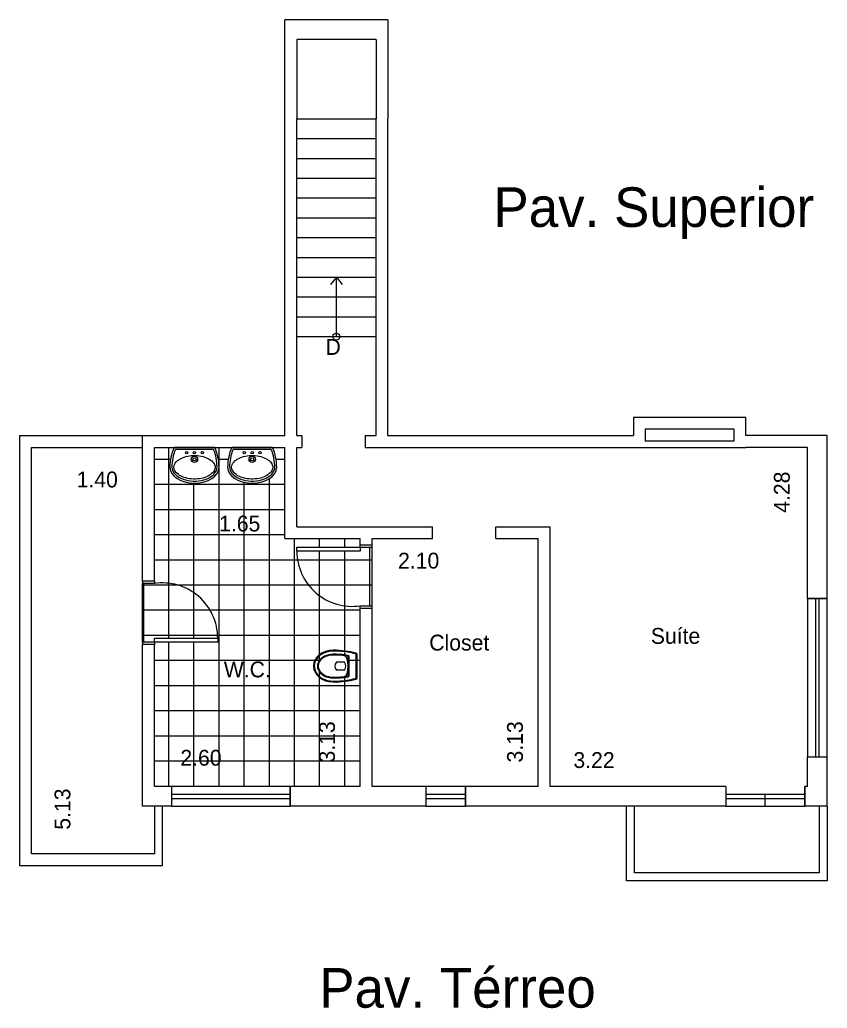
# Model space of a CAD drawing. Extents: x 3.5 to 37.8, y 0.9 to 50.5.
# Drawn here: x 13.23 to 23.43, y 38.03 to 50.51 of the extents above; entities that cross this region are included whole.
import ezdxf

# ---------------------------------------------------------------- set-up
doc = ezdxf.new("R2010")
doc.units = 0
doc.layers.get('0').update_dxf_attribs({"linetype": 'CONTINUOUS'})
doc.layers.get('DEFPOINTS').update_dxf_attribs({"linetype": 'CONTINUOUS'})
for name, color, linetype in [('BLOCO', 5, 'CONTINUOUS'), ('BLOCOS', 5, 'CONTINUOUS'), ('CINZA', 8, 'CONTINUOUS'), ('HACHURA', 1, 'CONTINUOUS'), ('PAREDE', 7, 'CONTINUOUS')]:
    doc.layers.add(name, color=color, linetype=linetype)
doc.styles.add('PADRÃO', font='', dxfattribs={"height": 0.2})
doc.styles.get('PADRÃO').set_extended_font_data('AvantGarde Bk BT')
doc.dimstyles.new('PADRÃOS', dxfattribs={"dimtxt": 0.15, "dimasz": 0.1, "dimexe": 1.25, "dimexo": 0.625, "dimgap": 0.1, "dimtad": 0, "dimjust": 1, "dimzin": 1, "dimdsep": 46, "dimtxsty": 'PADRÃO', "dimcen": 2.5, "dimse1": 1, "dimse2": 1, "dimsd1": 1, "dimsd2": 1, "dimclrt": 1, "dimadec": 0, "dimazin": 0, "dimtfac": 1, "dimtdec": 4, "dimtmove": 0, "dimatfit": 3, "dimfxl": 1, "dimtolj": 1, "dimtzin": 0, "dimarcsym": 0})

# ---------------------------------------------------------------- blocks, each defined once
blk = doc.blocks.new('BOLA')
at = {"layer": 'PAREDE', "ltscale": 0.015}
blk.add_circle((0, 0), 0.04372254359887506, dxfattribs=at)
blk = doc.blocks.new('SETA')
at = {"layer": 'PAREDE', "ltscale": 0.015}
for q in [(-0.07329951123824685, -0.09103539160554419), (0.07329951123824685, -0.09103539160554419)]:
    blk.add_line((0, 0), q, dxfattribs=at)
blk = doc.blocks.new('J15')
at = {"layer": 'BLOCO'}
for p, q in [((1.5, 0.25), (0, 0.25)), ((0, 0.25), (0, 0)), ((1.5, 0), (1.5, 0.25)), ((1.5, 0.1500000000000057), (0, 0.1500000000000057)), ((0, 0.09999999999999432), (1.5, 0.09999999999999432)), ((0, 0), (1.5, 0))]:
    blk.add_line(p, q, dxfattribs=at)
blk = doc.blocks.new('J50')
at = {"layer": 'BLOCO'}
for p, q in [((0, 0.25), (0, 0)), ((0.5, 0.25), (0, 0.25)), ((0.5, 0), (0.5, 0.25)), ((0.5, 0.1500000000000057), (0, 0.1500000000000057)), ((0, 0.09999999999999432), (0.5, 0.09999999999999432)), ((0, 0), (0.5, 0))]:
    blk.add_line(p, q, dxfattribs=at)
blk = doc.blocks.new('J2')
at = {"layer": 'BLOCO'}
for p, q in [((0, 0.25), (0, 0)), ((2, 0.25), (0, 0.25)), ((2, 0), (2, 0.25)), ((2, 0.1500000000000057), (0, 0.1500000000000057)), ((0, 0.09999999999999432), (2, 0.09999999999999432)), ((0, 0), (2, 0))]:
    blk.add_line(p, q, dxfattribs=at)
blk = doc.blocks.new('P80D15')
at = {"layer": 'BLOCO', "ltscale": 0.015}
for p, q in [((0, 0.1500000000000057), (0, 0)), ((0, 0.1500000000000341), (0.03000000000000114, 0.1500000000000341)), ((0.03000000000000114, 0.1500000000000057), (0.03000000000000114, 0)), ((0.7700000000000102, 0.1500000000000057), (0.7700000000000102, 0)), ((0.7700000000000102, 0.1500000000000057), (0.8000000000000114, 0.1500000000000057)), ((0.8000000000000114, 0.1500000000000057), (0.8000000000000114, 0)), ((0, 2.842170943040401e-14), (0.03000000000000114, 0)), ((0.7699999999999818, 0), (0.8000000000000114, 0))]:
    blk.add_line(p, q, dxfattribs=at)
at = {"layer": 'BLOCO'}
blk.add_lwpolyline([(0.7700000000000102, 0.1500000000000057), (0.7199999999999989, 0.1500000000000057), (0.7199999999999989, 0.950000000000017), (0.7700000000000102, 0.950000000000017)], close=True, dxfattribs=at)
at = {"layer": 'BLOCO', "ltscale": 0.015}
blk.add_arc((0.7199999999999989, 0.2524375000000134), 0.6975625000000036, 89.99999999999959, 188.444460412286, dxfattribs=at)
blk = doc.blocks.new('VASOSAN')
at = {"layer": 'BLOCOS'}
for p, q in [((-0.04999870165021036, 0.1999637913173729), (-0.04999870165021036, 0.300036208682684)), ((0.05000129834978395, 0.2000000000000171), (0.05000129834978395, 0.3000000000000398)), ((-0.1156907586723577, 0.1400000000000148), (0.1156608751354042, 0.1400000000000148)), ((-0.1156899891503542, 0.1500000000000057), (0.1156563640565906, 0.1500000000000057)), ((-0.1449592708755176, 0.04000000000002046), (0.1449618675667352, 0.04000000000002046)), ((-0.144958964094414, 0.05000000000001137), (0.144958964094414, 0.05000000000001137))]:
    blk.add_line(p, q, dxfattribs=at)
for centre, radius, start, end in [((-1.681254687468936e-05, 0.2500000000000284), 0.07072348561596478, 44.98962509969003, 134.9688828081831), ((-0.1156907586724003, 0.1599999999999966), 0.02, 189.3867869031125, 270.0000000001221), ((-0.1156899891503826, 0.1599999999999113), 0.01, 189.3843767903272, 270.0000000002443), ((-1.681254687468936e-05, 0.2500000000000284), 0.07072348561596478, 225.0311171918169, 315.01037490031), ((0.1156563640566048, 0.1599999999999397), 0.01, 269.9999999999185, 350.5758748885445), ((0.1156608751354185, 0.1600000000000534), 0.02, 269.9999999999593, 350.5771305827586), ((-0.1449592708755176, 0.06000000000784667), 0.02, 195.5363314444965, 269.9999999879495), ((-0.1449589640944282, 0.0600000000000307), 0.01, 195.5346797106506, 270), ((0.1449589640941156, 0.06000000000059913), 0.01, 270.0000000017912, 344.483103753554), ((0.1449618675666784, 0.06000000000008754), 0.02, 270.0000000001221, 344.463668535786)]:
    blk.add_arc(centre, radius, start, end, dxfattribs=at)
for centre, major_axis, ratio, start_param, end_param in [((1.298349786793551e-06, 0.3400000000000034), (0, 0.25), 0.8000000000000114, 4.71238898038469, 7.853981633974483), ((1.298349786793551e-06, 0.3400000000000034), (0, 0.5), 0.4000000000000057, 1.570796326794897, 2.178171401941273), ((1.298349786793551e-06, 0.3400000000000034), (0, 0.5), 0.4000000000000057, 4.10501390519934, 4.71238898038469), ((3.162615456631102e-06, 0.2000000000000171), (-0.1315416254084454, 0), 0.380107846735427, 0, 3.141592653589793)]:
    blk.add_ellipse(centre, major_axis=major_axis, ratio=ratio, start_param=start_param, end_param=end_param, dxfattribs=at)
for points, knots in [([(0.1900012983497845, 0.3400000000000034), (0.1900012983497845, 0.3848761319792686), (0.1797393390216371, 0.4296688513161939), (0.1275724019719462, 0.5345347987748141), (0.06728061332151469, 0.5774883381547511), (-0.05557463358574921, 0.5822833263597715), (-0.1176873313140447, 0.5442092108278018), (-0.1772271428546759, 0.4396819034496957), (-0.1899987016502109, 0.3899119131999385), (-0.1899987016502109, 0.3400000000000034)], [4.71238898038469, 4.71238898038469, 4.71238898038469, 4.71238898038469, 5.268704666077937, 5.268704666077937, 6.251971787216637, 6.251971787216637, 7.235238908355337, 7.235238908355337, 7.853981633974483, 7.853981633974483, 7.853981633974483, 7.853981633974483]), ([(0.1500012983497925, 0.3400000000000034), (0.1500012983497925, 0.3788440209133057), (0.1410350669412708, 0.4175642631073231), (0.09785548235792874, 0.5046356523495774), (0.05186252916044509, 0.5365242863162791), (-0.035906470330346, 0.5428969122828846), (-0.08268716521656927, 0.5186239494114204), (-0.136675398657502, 0.4336095243094746), (-0.1499987016502189, 0.3869668551708401), (-0.1499987016502189, 0.3400000000000034)], [4.71238898038469, 4.71238898038469, 4.71238898038469, 4.71238898038469, 5.267303564860582, 5.267303564860582, 6.225165062483076, 6.225165062483076, 7.18302656010557, 7.18302656010557, 7.853981633974483, 7.853981633974483, 7.853981633974483, 7.853981633974483]), ([(0.1400012983497874, 0.3400000000000034), (0.1400012983497874, 0.3772837390730786), (0.1313244408788421, 0.4146147677288923), (0.08614040026922964, 0.5057958350239744), (0.03502463044166859, 0.5349710805647021), (-0.04931088296146413, 0.5246485128546965), (-0.08846614740087944, 0.4978919085569657), (-0.1301770436703151, 0.4186244413023701), (-0.139998701650228, 0.3793231752999873), (-0.139998701650228, 0.3400000000000034)], [4.71238898038469, 4.71238898038469, 4.71238898038469, 4.71238898038469, 5.266984672173268, 5.266984672173268, 6.376176055750425, 6.376176055750425, 7.268653195712185, 7.268653195712185, 7.853981633974483, 7.853981633974483, 7.853981633974483, 7.853981633974483]), ([(-0.1899987016502109, 0.3400000000000034), (-0.1899987016502109, 0.2628456380244302), (-0.1826597402104682, 0.1857481592563204), (-0.1646350625580055, 0.0962993025843275), (-0.1598779088782436, 0.07633152029333701), (-0.1545936493339752, 0.05732178411361133)], [1.570796326794897, 1.570796326794897, 1.570796326794897, 1.570796326794897, 2.037455774227855, 2.037455774227855, 2.178171373096618, 2.178171373096618, 2.178171373096618, 2.178171373096618]), ([(0.1255213970934932, 0.158362586435743), (0.1304959230626253, 0.1883329397418549), (0.1342856674288981, 0.2197754344096836), (0.1388984311594896, 0.280892952358073), (0.1400012983497874, 0.3104504303007616), (0.1400012983497874, 0.3400000000000034)], [4.319424209334854, 4.319424209334854, 4.319424209334854, 4.319424209334854, 4.526146784234752, 4.526146784234752, 4.71238898038469, 4.71238898038469, 4.71238898038469, 4.71238898038469]), ([(0.1353910129756457, 0.1567256052765629), (0.1406375926198677, 0.1883393074453181), (0.1445703338030171, 0.2215366219332111), (0.1489940345178695, 0.2833246268364178), (0.1500012983497925, 0.3116621455754114), (0.1500012983497925, 0.3400000000000034)], [4.319414935773391, 4.319414935773391, 4.319414935773391, 4.319414935773391, 4.53527739023095, 4.53527739023095, 4.71238898038469, 4.71238898038469, 4.71238898038469, 4.71238898038469]), ([(0.1545944801337669, 0.0573247746568768), (0.1714080019636555, 0.1178830224408784), (0.1827947395838834, 0.188231392050767), (0.1891612343353728, 0.2873542333339003), (0.1900012983497845, 0.3136769834079587), (0.1900012983497845, 0.3400000000000034)], [4.105016649121983, 4.105016649121983, 4.105016649121983, 4.105016649121983, 4.553177186481221, 4.553177186481221, 4.71238898038469, 4.71238898038469, 4.71238898038469, 4.71238898038469])]:
    blk.add_open_spline(points, degree=3, knots=knots, dxfattribs=at)
for points in [[(-0.1499987016502189, 0.3400000000000034), (-0.1499987016502189, 0.2771333061211863), (-0.1449377691834997, 0.2142947379843179), (-0.1354229546785177, 0.1567380311504962)], [(-0.1399987016502138, 0.3400000000000034), (-0.1399987016502138, 0.2776703725988909), (-0.1349701841103865, 0.2153313553609451), (-0.1255561557510418, 0.1583694305881238)]]:
    blk.add_open_spline(points, degree=3, dxfattribs=at)
blk = doc.blocks.new('LAVAT')
at = {"layer": 'BLOCOS'}
for p, q in [((-0.2573623180961135, 0), (0.2573623180960993, 0)), ((-0.2410322495695425, 0.02500000000000568), (0.2410322495695283, 0.02500000000000568))]:
    blk.add_line(p, q, dxfattribs=at)
for centre, radius in [((-2.842170943040401e-14, 0.1500000000000057), 0.04), ((-2.842170943040401e-14, 0.1500000000000057), 0.02), ((-0.09999999999999432, 0.06499999999999773), 0.015), ((0, 0.06499999999999773), 0.015), ((0.09999999999999432, 0.06499999999999773), 0.015)]:
    blk.add_circle(centre, radius, dxfattribs=at)
for centre, radius, start, end in [((0.3099999999999739, 0.25), 0.6200000000000045, 180, 203.779994731564), ((0.3099999999999739, 0.25), 0.5951987399818819, 180.0000000000055, 202.2113997706397), ((-0.3099999999999739, 0.25), 0.5951987399818819, 337.7886002293573, 359.9999999999946), ((-0.3099999999999739, 0.25), 0.6200000000000045, 336.2200052684331, 7.016477563892661e-15)]:
    blk.add_arc(centre, radius, start, end, dxfattribs=at)
blk.add_ellipse((-2.842170943040401e-14, 0.25), major_axis=(0.3100000000000023, 0), ratio=0.645161290322576, start_param=0, end_param=3.141592653589793, dxfattribs=at)
for points, knots in [([(0.2849999999999824, 0.2500000000000284), (0.2849999999999682, 0.300317964642403), (0.2452497040517159, 0.3541887687748044), (0.1008916727811169, 0.4227595909021034), (3.167234224576987e-05, 0.4339558931305021), (-0.1743068501371283, 0.3989778962069579), (-0.2442601782461509, 0.3532994974840165), (-0.2803506487652356, 0.2860131679577762), (-0.2851229441039038, 0.2679846562883483), (-0.285198739981908, 0.2499999999999716)], [0, 0, 0, 0, 0.9361481793933827, 0.9361481793933827, 1.872296358786765, 1.872296358786765, 2.808444538180148, 2.808444538180148, 3.13938546545754, 3.13938546545754, 3.13938546545754, 3.13938546545754]), ([(0.2599999999999625, 0.2500000000000284), (0.2599999999999625, 0.2784978981889878), (0.242078010852012, 0.3126567214920613), (0.1643569005752425, 0.3704649949829673), (0.1030052039381815, 0.3920693254798095), (-0.02877373062847255, 0.4037223597623836), (-0.0976825814684048, 0.3936467971219031), (-0.2034406750199054, 0.3477822861136133), (-0.2396263539294523, 0.3143366745038918), (-0.2661732608932681, 0.2526194074667387), (-0.2627272874450739, 0.2240541362115209), (-0.2158391141528142, 0.162032776211305), (-0.168127663237712, 0.1314918993692231), (-0.04805875393354597, 0.09792981637818343), (0.02266607553652022, 0.095757041570522), (0.1477154277714732, 0.1225128520000851), (0.2007272141554637, 0.1503951910720218), (0.2508407150234859, 0.2045307616155014), (0.2599999999999767, 0.2286312563089723), (0.2599999999999625, 0.2500000000000284)], [0, 0, 0, 0, 0.718091798041799, 0.718091798041799, 1.436183596083598, 1.436183596083598, 2.154275394125397, 2.154275394125397, 2.872367192167196, 2.872367192167196, 3.590458990208995, 3.590458990208995, 4.308550788250794, 4.308550788250794, 5.026642586292593, 5.026642586292593, 5.744734384334392, 5.744734384334392, 6.283185307179586, 6.283185307179586, 6.283185307179586, 6.283185307179586])]:
    blk.add_open_spline(points, degree=3, knots=knots, dxfattribs=at)
blk = doc.blocks.new('*D29')
at = {"layer": 'DEFPOINTS', "color": 0, "linetype": 'ByBlock', "ltscale": 0.015}
for p in [(142.0570060048163, 170.9617947192515), (142.0570060048163, 169.9998964454952), (143.7070060048163, 169.8117947192515)]:
    blk.add_point(p, dxfattribs=at)
at = {"color": 1, "linetype": 'ByBlock', "ltscale": 0.015, "insert": (143.1356461147064, 169.9998964454952), "char_height": 0.2, "attachment_point": 5, "style": 'PADRÃO'}
blk.add_mtext('\\A1;1.65', dxfattribs=at)
blk = doc.blocks.new('*D30')
at = {"layer": 'DEFPOINTS', "color": 0, "linetype": 'ByBlock', "ltscale": 0.015}
for p in [(144.2392585749766, 169.8117947192515), (144.6570060048163, 169.8117947192515), (144.6570060048163, 166.6817947192515)]:
    blk.add_point(p, dxfattribs=at)
at = {"color": 1, "linetype": 'ByBlock', "ltscale": 0.015, "insert": (144.2392585749766, 167.2442260379328), "char_height": 0.2, "attachment_point": 5, "rotation": 90, "style": 'PADRÃO'}
blk.add_mtext('\\A1;3.13', dxfattribs=at)
blk = doc.blocks.new('*D31')
at = {"layer": 'DEFPOINTS', "color": 0, "linetype": 'ByBlock', "ltscale": 0.015}
for p in [(144.6570060048163, 167.0430772483413), (142.0570060048163, 166.6817947192514), (144.6570060048163, 166.6817947192515)]:
    blk.add_point(p, dxfattribs=at)
at = {"color": 1, "linetype": 'ByBlock', "ltscale": 0.015, "insert": (142.646085675146, 167.0430772483413), "char_height": 0.2, "attachment_point": 5, "style": 'PADRÃO'}
blk.add_mtext('\\A1;2.60', dxfattribs=at)
blk = doc.blocks.new('*D32')
at = {"layer": 'DEFPOINTS', "color": 0, "linetype": 'ByBlock', "ltscale": 0.015}
for p in [(144.8070060048163, 169.8117947192515), (146.9070060048163, 169.8117947192515), (146.9070060048163, 169.5314894752946)]:
    blk.add_point(p, dxfattribs=at)
at = {"color": 1, "linetype": 'ByBlock', "ltscale": 0.015, "insert": (145.396085675146, 169.5314894752946), "char_height": 0.2, "attachment_point": 5, "style": 'PADRÃO'}
blk.add_mtext('\\A1;2.10', dxfattribs=at)
blk = doc.blocks.new('*D33')
at = {"layer": 'DEFPOINTS', "color": 0, "linetype": 'ByBlock', "ltscale": 0.015}
for p in [(146.6136808123792, 169.8117947192515), (146.9070060048163, 169.8117947192515), (146.9070060048163, 166.6817947192515)]:
    blk.add_point(p, dxfattribs=at)
at = {"color": 1, "linetype": 'ByBlock', "ltscale": 0.015, "insert": (146.6136808123792, 167.2442260379328), "char_height": 0.2, "attachment_point": 5, "rotation": 90, "style": 'PADRÃO'}
blk.add_mtext('\\A1;3.13', dxfattribs=at)
blk = doc.blocks.new('*D34')
at = {"layer": 'DEFPOINTS', "color": 0, "linetype": 'ByBlock', "ltscale": 0.015}
for p in [(150.2742474965715, 167.0138017907302), (147.0570060048163, 166.6817947192515), (150.2742474965715, 166.6817947192514)]:
    blk.add_point(p, dxfattribs=at)
at = {"color": 1, "linetype": 'ByBlock', "ltscale": 0.015, "insert": (147.6111268839372, 167.0138017907302), "char_height": 0.2, "attachment_point": 5, "style": 'PADRÃO'}
blk.add_mtext('\\A1;3.22', dxfattribs=at)
blk = doc.blocks.new('*D35')
at = {"layer": 'DEFPOINTS', "color": 0, "linetype": 'ByBlock', "ltscale": 0.015}
for p in [(150.3070060048163, 170.9617947192514), (149.2742474965715, 166.6817947192515), (149.9847743234353, 166.6817947192515)]:
    blk.add_point(p, dxfattribs=at)
at = {"color": 1, "linetype": 'ByBlock', "ltscale": 0.015, "insert": (149.9847743234353, 170.3975090049657), "char_height": 0.2, "attachment_point": 5, "rotation": 90, "style": 'PADRÃO'}
blk.add_mtext('\\A1;4.28', dxfattribs=at)
blk = doc.blocks.new('*D36')
at = {"layer": 'DEFPOINTS', "color": 0, "linetype": 'ByBlock', "ltscale": 0.015}
for p in [(140.5070060048163, 170.9617947192515), (141.9070060048163, 170.9617947192515), (140.5070060048163, 170.5561297885292)]:
    blk.add_point(p, dxfattribs=at)
at = {"color": 1, "linetype": 'ByBlock', "ltscale": 0.015, "insert": (141.3357834773438, 170.5561297885292), "char_height": 0.2, "attachment_point": 5, "style": 'PADRÃO'}
blk.add_mtext('\\A1;1.40', dxfattribs=at)
blk = doc.blocks.new('*D37')
at = {"layer": 'DEFPOINTS', "color": 0, "linetype": 'ByBlock', "ltscale": 0.015}
for p in [(140.5070060048163, 170.9617947192515), (140.8974788862357, 170.9617947192515), (140.5070060048163, 165.8317947192514)]:
    blk.add_point(p, dxfattribs=at)
at = {"color": 1, "linetype": 'ByBlock', "ltscale": 0.015, "insert": (140.8974788862357, 166.3959430708998), "char_height": 0.2, "attachment_point": 5, "rotation": 90, "style": 'PADRÃO'}
blk.add_mtext('\\A1;5.13', dxfattribs=at)
blk = doc.blocks.new('SUPERIOR')
at = {"layer": 'HACHURA', "ltscale": 0.015, "style": 'PADRÃO'}
blk.add_text('Pav. Superior', height=0.5, dxfattribs=at).set_placement((-1.76903514439141, -0.191736915327283))
blk = doc.blocks.new('TÉRREO')
at = {"layer": 'HACHURA', "ltscale": 0.015, "style": 'PADRÃO'}
blk.add_text('Pav. Térreo', height=0.5, dxfattribs=at).set_placement((-1.919883222733915, -0.2465187923484109))

msp = doc.modelspace()

# ---------------------------------------------------------------- hatches: boundary and pattern name
at = {"layer": 'HACHURA', "ltscale": 0.015}
h = msp.add_hatch(dxfattribs=at)
h.set_pattern_fill('NET', color=256, scale=0.1, style=0)
h.set_pattern_definition([(0, (-127.1253988610863, -125.8542605211049), (0, 0.3175), []), (90, (-127.1253988610863, -125.8542605211049), (-0.3175, 1.944062586693024e-17), [])])
edge = h.paths.add_edge_path()
edge.add_line((17.53160714372997, 43.07916065847841), (17.53160714372994, 43.10916065847839))
edge.add_arc((17.42916964372994, 43.79916065847839), 0.6975625000000011, 180, 278.444460412286, ccw=False)
edge.add_line((16.73160714372993, 43.79916065847839), (16.7316071437299, 43.84916065847834))
edge.add_line((16.7316071437299, 43.84916065847834), (17.53160714372994, 43.84916065847843))
edge.add_line((17.53160714372994, 43.84916065847843), (17.53160714372994, 43.87916065847843))
edge.add_line((17.53160714372994, 43.87916065847843), (17.53160714372994, 43.95753419814655))
edge.add_line((17.53160714372994, 43.95753419814655), (16.58160714372993, 43.95753419814655))
edge.add_line((16.58160714372993, 43.95753419814655), (16.58160714372993, 45.10753419814652))
edge.add_line((16.58160714372993, 45.10753419814652), (16.42485170147263, 45.10753419814652))
edge.add_arc((15.85748938337251, 44.85753419814655), 0.6199999999999443, 0, 23.779994731411477, ccw=False)
edge.add_ellipse((16.16748938337246, 44.85753419814658), major_axis=(-0.3100000000000023, -7.120755265814568e-15), ratio=0.645161290322576, start_angle=0, end_angle=180, ccw=False)
edge.add_arc((16.47748938337249, 44.85753419814669), 0.6200000000000709, 156.2200052686045, 179.9999999999843, ccw=False)
edge.add_line((15.91012706527219, 45.10753419814655), (15.69587815265884, 45.10753419814655))
edge.add_arc((15.12851583455866, 44.85753419814658), 0.6199999999999967, 1.0516032489249483e-11, 23.779994731409374, ccw=False)
edge.add_ellipse((15.43851583455863, 44.85753419814655), major_axis=(-0.3100000000000023, 3.796279696849398e-17), ratio=0.645161290322576, start_angle=0, end_angle=180, ccw=False)
edge.add_arc((15.74851583455857, 44.85753419814658), 0.6200000000000027, 156.2200052685907, 179.9999999999659, ccw=False)
edge.add_line((15.18115351645839, 45.10753419814655), (14.93160714372998, 45.10753419814655))
edge.add_line((14.93160714372998, 45.10753419814655), (14.93160714372998, 43.42033813061032))
edge.add_line((14.93160714372998, 43.42033813061032), (14.93160714373001, 43.39033813061032))
edge.add_arc((15.03404464372998, 42.70033813061032), 0.6975624999999992, 0, 98.44446041228372, ccw=False)
edge.add_line((15.73160714372999, 42.70033813061032), (15.73160714372999, 42.65033813061028))
edge.add_line((15.73160714372999, 42.65033813061028), (14.93160714372998, 42.65033813061031))
edge.add_line((14.93160714372998, 42.65033813061031), (14.93160714372998, 42.62033813061031))
edge.add_line((14.93160714372998, 42.62033813061031), (14.93160714372998, 40.82753419814652))
edge.add_line((14.93160714372998, 40.82753419814652), (15.14635576337692, 40.82753419814655))
edge.add_line((15.14635576337692, 40.82753419814655), (16.64635576337692, 40.82753419814649))
edge.add_line((16.64635576337692, 40.82753419814649), (17.00371038245753, 40.82753419814652))
edge.add_line((17.00371038245753, 40.82753419814652), (17.53160714373, 40.82753419814658))
edge.add_line((17.53160714373, 40.82753419814658), (17.53160714372997, 43.07916065847841))
edge = h.paths.add_edge_path(flags=16)
edge.add_arc((17.47160714373005, 42.20200497410598), 0.009999999999997013, 279.4582222854731, 285.5346797158415)
edge.add_spline(control_points=[(17.47428535961636, 42.1923702888664), (17.45527562343663, 42.18708602932215), (17.43530784114564, 42.18232887564237), (17.34585898447365, 42.16430419798992), (17.26876150570554, 42.15696523655016), (17.19160714372997, 42.15696523655016)], knot_values=[1.570796326794897, 1.570796326794897, 1.570796326794897, 1.570796326794897, 1.71151192566366, 1.71151192566366, 2.178171373096618, 2.178171373096618, 2.178171373096618, 2.178171373096618], degree=3, periodic=0)
edge = h.paths.add_edge_path(flags=16)
edge.add_arc((17.4716071437292, 42.49192290229455), 0.009999999999995226, 74.48310369926543, 80.55802831660452, ccw=False)
edge.add_spline(control_points=[(17.47428236907309, 42.50155841833414), (17.41372412128909, 42.51837194016404), (17.3433757516792, 42.52975867778427), (17.24425291039607, 42.53612517253576), (17.21793016032201, 42.53696523655016), (17.19160714372997, 42.53696523655016)], knot_values=[4.105016649121983, 4.105016649121983, 4.105016649121983, 4.105016649121983, 4.553177186481221, 4.553177186481221, 4.71238898038469, 4.71238898038469, 4.71238898038469, 4.71238898038469], degree=3, periodic=0)
edge = h.paths.add_edge_path(flags=16)
edge.add_spline(control_points=[(17.19160714372997, 42.19696523655016), (17.14464028855913, 42.19696523655016), (17.0979976194205, 42.21028853954287), (17.01298319431855, 42.26427677298382), (16.98871023144709, 42.31105746787004), (16.99508285741369, 42.39882646736082), (17.02697149138039, 42.44481942055832), (17.11404288062265, 42.48799900514165), (17.15276312281667, 42.49696523655017), (17.19160714372997, 42.49696523655017)], knot_values=[4.71238898038469, 4.71238898038469, 4.71238898038469, 4.71238898038469, 5.383344054253603, 5.383344054253603, 6.341205551876096, 6.341205551876096, 7.29906704949859, 7.29906704949859, 7.853981633974483, 7.853981633974483, 7.853981633974483, 7.853981633974483], degree=3, periodic=0)
edge.add_spline(control_points=[(17.19160714372997, 42.49696523655017), (17.21994499815456, 42.49696523655017), (17.24828251689355, 42.49595797271824), (17.31007052179676, 42.49153427200339), (17.34326783628465, 42.48760153082024), (17.37488153845341, 42.48235495117602)], knot_values=[4.319414935773391, 4.319414935773391, 4.319414935773391, 4.319414935773391, 4.496526525927131, 4.496526525927131, 4.71238898038469, 4.71238898038469, 4.71238898038469, 4.71238898038469], degree=3, periodic=0)
edge.add_arc((17.37160714372995, 42.46262481333581), 0.02000000000001443, 0, 85.53182889964091, ccw=False)
edge.add_line((17.39160714372996, 42.46262481333581), (17.39160714372996, 42.231273179528))
edge.add_arc((17.37160714372995, 42.231273179528), 0.02000000000000539, -85.57629382213048, 0, ccw=False)
edge.add_spline(control_points=[(17.37486911257947, 42.21154098352186), (17.31731240574565, 42.20202616901689), (17.25447383760878, 42.19696523655016), (17.19160714372997, 42.19696523655016)], knot_values=[1.570796326794896, 1.570796326794896, 1.570796326794896, 1.570796326794896, 1.963713163537614, 1.963713163537614, 1.963713163537614, 1.963713163537614], degree=3, periodic=0)
h.paths.add_polyline_path([(17.68160714372998, 43.84916065847843), (17.53160714372994, 43.84916065847845), (17.53160714372994, 43.79916065847841), (16.73160714372993, 43.79916065847839, 0.4580704259903146), (17.53160714373014, 43.10916065847842), (17.68160714372998, 43.10916065847839)])
h.paths.add_polyline_path([(14.93160714372998, 43.39033813061032), (14.78160714372997, 43.39033813061032), (14.78160714372997, 42.65033813061031), (14.93160714372998, 42.65033813061031), (14.93160714372998, 42.70033813061032), (15.73160714372999, 42.70033813061032, 0.458070425990229)])
h.paths.add_polyline_path([(15.68888736351012, 44.29762768263201), (16.3316071437299, 44.29762768263201), (16.3316071437299, 43.99364416614848), (15.68888736351012, 43.99364416614848)], flags=24)
h.paths.add_polyline_path([(16.95987619740679, 41.07753419814661), (16.95987619740679, 41.70239683550925), (17.26784323037383, 41.70239683550925), (17.26784323037383, 41.07753419814661)], flags=24)
h.paths.add_polyline_path([(15.18160714372998, 41.3429376063573), (15.85976648438931, 41.3429376063573), (15.85976648438931, 41.03469584811553), (15.18160714372998, 41.03469584811553)], flags=24)
h.paths.add_polyline_path([(15.75245107151152, 42.14905751824976), (16.46495107151152, 42.14905751824976), (16.46495107151152, 42.46100806770032), (15.75245107151152, 42.46100806770032)], flags=24)

# ---------------------------------------------------------------- linework, layer by layer
at = {"layer": 'BLOCO'}
for p, q in [((22.14884863548518, 40.82753419814652), (22.14884863548518, 40.57753419814652)), ((23.14884863548518, 40.57753419814652), (23.14884863548518, 40.82753419814652)), ((23.14884863548518, 40.72753419814653), (22.14884863548518, 40.72753419814653)), ((22.14884863548518, 40.67753419814652), (23.14884863548518, 40.67753419814652)), ((22.14884863548518, 40.57753419814652), (23.14884863548518, 40.57753419814652))]:
    msp.add_line(p, q, dxfattribs=at)
at = {"layer": 'BLOCO', "ltscale": 0.015}
msp.add_line((22.64884863548518, 40.57753419814652), (22.64884863548518, 40.72753419814653), dxfattribs=at)
at = {"layer": 'HACHURA', "ltscale": 0.015}
for p, q in [((17.68160714372998, 43.10916065847842), (17.68160714372998, 43.87916065847843)), ((14.78160714372997, 42.65033813061034), (14.78160714372997, 43.39033813061032))]:
    msp.add_line(p, q, dxfattribs=at)
at = {"layer": 'PAREDE', "ltscale": 0.015}
for p, q in [((17.88160714372997, 50.50753419814656), (16.58160714372995, 50.50753419814656)), ((16.58160714372993, 45.25753419814656), (16.58160714372995, 50.50753419814656)), ((17.88160714372997, 50.50753419814656), (17.88160714372997, 49.25753419814656)), ((16.73160714372996, 50.25753419814656), (16.73160714372996, 49.25753419814656)), ((17.73160714372996, 50.25753419814656), (16.73160714372996, 50.25753419814656)), ((17.73160714372996, 50.25753419814656), (17.73160714372996, 49.25753419814656)), ((16.73160714372996, 49.25753419814656), (17.73160714372996, 49.25753419814656)), ((16.73160714372996, 45.25753419814662), (16.73160714372996, 49.25753419814656)), ((17.73160714372993, 45.25753419814659), (17.73160714372996, 49.25753419814656)), ((17.88160714372997, 45.25753419814656), (17.88160714372997, 49.25753419814656)), ((16.73160714372996, 49.00753419814656), (17.73160714372996, 49.00753419814656)), ((16.73160714372996, 48.75753419814656), (17.73160714372996, 48.75753419814656)), ((16.73160714372996, 48.50753419814656), (17.73160714372996, 48.50753419814656)), ((16.73160714372996, 48.25753419814656), (17.73160714372996, 48.25753419814656)), ((16.73160714372996, 48.00753419814656), (17.73160714372996, 48.00753419814656)), ((16.73160714372996, 47.75753419814656), (17.73160714372996, 47.75753419814656)), ((16.73160714372996, 47.50753419814656), (17.73160714372996, 47.50753419814656)), ((16.73160714372996, 47.25753419814656), (17.73160714372996, 47.25753419814656)), ((17.23160714372996, 46.50753419814656), (17.23160714372996, 47.25753419814656)), ((16.73160714372996, 47.00753419814656), (17.73160714372996, 47.00753419814656)), ((16.73160714372996, 46.75753419814656), (17.73160714372996, 46.75753419814656)), ((16.73160714372996, 46.50753419814656), (17.73160714372996, 46.50753419814656)), ((13.23160714372996, 39.82753419814652), (13.23160714373002, 45.25753419814659)), ((13.23160714373002, 45.25753419814659), (16.58160714372993, 45.25753419814659)), ((14.78160714372994, 43.42033813061032), (14.78160714372994, 45.25753419814659)), ((16.73160714372996, 45.25753419814659), (16.79519552124343, 45.25753419814659)), ((16.79519552124343, 45.25753419814659), (16.79519552124343, 45.10753419814655)), ((17.59519552124344, 45.25753419814659), (17.59519552124344, 45.10753419814655)), ((17.59519552124344, 45.25753419814659), (17.73160714372993, 45.25753419814656)), ((17.88160714372997, 45.25753419814656), (20.98306665265098, 45.25753419814659)), ((23.43160714372998, 45.25753419814653), (22.4039037081216, 45.25753419814653)), ((23.43160714372998, 43.20251068894423), (23.43160714372998, 45.25753419814653)), ((13.38160714372997, 45.10753419814655), (14.78160714372997, 45.10753419814658)), ((13.38160714372997, 39.97753419814653), (13.38160714372997, 45.10753419814655)), ((14.93160714372998, 45.10753419814655), (16.58160714372993, 45.10753419814655)), ((14.93160714372998, 43.42033813061032), (14.93160714372998, 45.10753419814655)), ((16.58160714372993, 43.95753419814655), (16.58160714372993, 45.10753419814658)), ((16.73160714372996, 44.10753419814655), (16.73160714372996, 45.10753419814655)), ((16.73160714372996, 45.10753419814655), (16.79519552124343, 45.10753419814658)), ((17.59519552124344, 45.10753419814661), (17.73160714372993, 45.10753419814658)), ((17.73160714372993, 45.10753419814655), (22.4039037081216, 45.1075341981465)), ((23.18160714373001, 45.10753419814647), (22.4039037081216, 45.1075341981465)), ((23.18160714372998, 43.20251068894423), (23.18160714373001, 45.10753419814647)), ((16.73160714372996, 44.10753419814655), (18.44490264727314, 44.10753419814655)), ((18.44490264727314, 43.95753419814655), (18.44490264727314, 44.10753419814655)), ((19.24490264727315, 43.95753419814655), (19.24490264727315, 44.10753419814655)), ((19.24490264727315, 44.10753419814655), (19.93160714372998, 44.10753419814655)), ((19.93160714372998, 40.82753419814652), (19.93160714372998, 44.10753419814655)), ((16.58160714372993, 43.95753419814655), (17.53160714373, 43.95753419814655)), ((17.53160714372997, 43.8791606584784), (17.53160714372997, 43.95753419814655)), ((17.68160714372998, 43.95753419814655), (18.44490264727311, 43.95753419814655)), ((17.68160714372995, 43.8791606584784), (17.68160714372998, 43.95753419814655)), ((19.24490264727315, 43.95753419814655), (19.78160714372997, 43.95753419814655)), ((19.78160714372997, 40.82753419814652), (19.78160714372997, 43.95753419814655)), ((17.53160714372997, 43.87916065847843), (17.68160714372998, 43.87916065847843)), ((14.93160714372995, 43.42033813061032), (14.78160714372997, 43.42033813061032)), ((23.18160714372998, 43.20251068894423), (23.43160714372998, 43.20251068894423)), ((17.53160714372997, 40.82753419814652), (17.53160714372997, 43.07916065847841)), ((17.53160714372997, 43.07916065847841), (17.68160714372998, 43.07916065847841)), ((17.68160714372998, 40.82753419814652), (17.68160714372995, 43.07916065847841)), ((14.78160714372997, 40.57753419814652), (14.78160714372994, 42.62033813061031)), ((14.93160714372995, 42.62033813061031), (14.78160714372997, 42.62033813061031)), ((14.93160714372998, 40.82753419814652), (14.93160714372998, 42.62033813061031)), ((23.18160714372998, 40.82753419814652), (23.18160714372998, 41.20251068894423)), ((23.18160714372998, 41.20251068894423), (23.43160714372998, 41.20251068894423)), ((23.43160714372998, 40.57753419814652), (23.43160714372998, 41.20251068894423)), ((15.14635576337692, 40.82753419814655), (14.93160714372998, 40.82753419814652)), ((15.14635576337692, 40.82753419814652), (15.14635576337692, 40.57753419814649)), ((17.00371038245753, 40.82753419814652), (16.64635576337692, 40.82753419814655)), ((16.64635576337692, 40.82753419814652), (16.64635576337692, 40.57753419814649)), ((17.53160714372997, 40.82753419814658), (17.00371038245756, 40.82753419814655)), ((18.36147898994291, 40.82753419814652), (17.68160714372998, 40.82753419814658)), ((18.36147898994291, 40.82753419814655), (18.36147898994291, 40.57753419814652)), ((19.78160714372997, 40.82753419814655), (18.86147898994291, 40.82753419814652)), ((18.86147898994291, 40.82753419814655), (18.86147898994291, 40.57753419814652)), ((22.14884863548518, 40.82753419814655), (19.93160714372995, 40.82753419814658)), ((22.14884863548518, 40.82753419814652), (22.14884863548518, 40.57753419814652)), ((23.18160714372998, 40.82753419814652), (23.14884863548518, 40.82753419814652)), ((23.14884863548518, 40.82753419814652), (23.14884863548518, 40.57753419814652)), ((15.14635576337692, 40.57753419814649), (14.78160714372997, 40.57753419814649)), ((14.93160714372998, 40.57753419814652), (14.93160714372998, 39.97753419814653)), ((15.03160714372997, 40.57753419814652), (15.03160714372997, 39.82753419814652)), ((17.00371038245756, 40.57753419814652), (16.64635576337689, 40.57753419814652)), ((18.36147898994288, 40.57753419814649), (17.00371038245756, 40.57753419814652)), ((22.14884863548518, 40.57753419814652), (18.86147898994291, 40.57753419814649)), ((20.89519584784155, 39.6368237944195), (20.89519584784155, 40.57753419814652)), ((20.99519584784154, 39.73682379441946), (20.99519584784154, 40.57753419814652)), ((23.43160714372998, 40.57753419814652), (23.14884863548518, 40.57753419814652)), ((23.33160714372998, 40.57753419814652), (23.33160714372998, 39.73682379441949)), ((23.43160714372998, 40.57753419814652), (23.43160714372998, 39.6368237944195)), ((14.93160714372998, 39.97753419814653), (13.38160714372997, 39.97753419814653)), ((14.23501455120648, 39.82753419814652), (13.23160714372996, 39.82753419814652)), ((15.03160714372997, 39.82753419814652), (14.23501455120648, 39.82753419814652)), ((23.33160714372998, 39.73682379441949), (20.99519584784154, 39.73682379441946)), ((23.43160714372998, 39.6368237944195), (20.89519584784155, 39.6368237944195))]:
    msp.add_line(p, q, dxfattribs=at)
at = {"layer": 'PAREDE'}
for p, q in [((20.98306665265095, 45.48705642949768), (20.98306665265098, 45.25753419814659)), ((22.4039037081216, 45.48705642949768), (20.98306665265095, 45.48705642949768)), ((22.4039037081216, 45.25753419814653), (22.4039037081216, 45.48705642949768)), ((21.13306665265095, 45.33705642949768), (21.13306665265092, 45.18705642949767)), ((22.2539037081216, 45.33705642949765), (21.13306665265095, 45.33705642949768)), ((22.25390370812157, 45.18705642949762), (22.2539037081216, 45.33705642949765)), ((22.25390370812157, 45.18705642949762), (21.13306665265092, 45.18705642949767))]:
    msp.add_line(p, q, dxfattribs=at)

# ---------------------------------------------------------------- block references
at = {"layer": 'BLOCO', "ltscale": 0.015}
for name, p, rotation in [('P80D15', (17.68160714372998, 43.07916065847841), 90.00000000000203), ('P80D15', (14.78160714372997, 43.42033813061032), 270), ('J2', (23.43160714372998, 41.20251068894423), 90)]:
    msp.add_blockref(name, p, dxfattribs=dict(at, rotation=rotation))
for name, p in [('J15', (15.14635576337692, 40.57753419814649)), ('J50', (18.36147898994291, 40.57753419814649))]:
    msp.add_blockref(name, p, dxfattribs=at)
at = {"layer": 'CINZA', "ltscale": 0.015}
for name, p in [('SETA', (17.23160714372996, 47.25753419814656)), ('BOLA', (17.23160714372996, 46.50753419814656))]:
    msp.add_blockref(name, p, dxfattribs=at)
at = {"layer": 'HACHURA', "ltscale": 0.015}
for name, p in [('SUPERIOR', (20.98417694026206, 48.08366966726219)), ('TÉRREO', (18.93442784856985, 38.28127848374204))]:
    msp.add_blockref(name, p, dxfattribs=at)
for name, p, rotation in [('LAVAT', (15.4385158345586, 45.10753419814655), 180), ('LAVAT', (16.16748938337243, 45.10753419814658), 180.0000000000013), ('VASOSAN', (17.53160714372997, 42.34696393820037), 89.99999999999899)]:
    msp.add_blockref(name, p, dxfattribs=dict(at, rotation=rotation))

# ---------------------------------------------------------------- texts
at = {"layer": 'HACHURA', "ltscale": 0.015, "style": 'PADRÃO'}
for s, p in [('D', (17.09354865334886, 46.27669996812541)), ('Suíte', (21.2032964594534, 42.62858043650984)), ('Closet', (18.40421392513311, 42.543870890224)), ('W.C.', (15.80870107151152, 42.20503279297505))]:
    msp.add_text(s, height=0.2, dxfattribs=at).set_placement(p)

# ---------------------------------------------------------------- dimensions: what is measured, and where the dimension line sits
at = {"layer": 'HACHURA', "ltscale": 0.015}
for base, p1, p2, picture, middle in [((13.38160714372997, 44.70186926742433), (14.78160714372997, 45.10753419814658), (13.38160714372997, 45.10753419814655), '*D36', (14.21038461625746, 44.70186926742433)), ((14.93160714372998, 44.14563592439025), (16.58160714372993, 43.95753419814655), (14.93160714372998, 45.10753419814655), '*D29', (16.01024725362002, 44.14563592439025)), ((19.78160714372997, 43.67722895418966), (17.68160714372998, 43.95753419814655), (19.78160714372997, 43.95753419814655), '*D32', (18.27068681405966, 43.67722895418966)), ((17.53160714372997, 41.18881672723641), (14.93160714372998, 40.82753419814652), (17.53160714372997, 40.82753419814658), '*D31', (15.52068681405966, 41.18881672723641)), ((23.14884863548518, 41.15954126962525), (19.93160714372995, 40.82753419814658), (23.14884863548518, 40.82753419814652), '*D34', (20.48572802285084, 41.15954126962525))]:
    dim = msp.add_linear_dim(base=base, p1=p1, p2=p2, dimstyle='PADRÃOS', dxfattribs=at)
    dim.commit()
    dim.dimension.update_dxf_attribs({"geometry": picture, "text_midpoint": middle, "insert": (-127.1253988610863, -125.8542605211049)})
for base, p1, p2, picture, middle in [((13.77208002514938, 45.10753419814655), (13.38160714372997, 39.97753419814653), (13.38160714372997, 45.10753419814655), '*D37', (13.77208002514938, 40.54168254979488)), ((22.85937546234892, 40.82753419814655), (23.18160714373001, 45.10753419814647), (22.14884863548518, 40.82753419814655), '*D35', (22.85937546234892, 44.54324848386075)), ((17.11385971389031, 43.95753419814655), (17.53160714372997, 40.82753419814658), (17.53160714372997, 43.95753419814655), '*D30', (17.11385971389031, 41.3899655168279)), ((19.4882819512929, 43.95753419814655), (19.78160714372997, 40.82753419814655), (19.78160714372997, 43.95753419814655), '*D33', (19.4882819512929, 41.38996551682787))]:
    dim = msp.add_linear_dim(base=base, p1=p1, p2=p2, angle=90, dimstyle='PADRÃOS', dxfattribs=at)
    dim.commit()
    dim.dimension.update_dxf_attribs({"geometry": picture, "text_midpoint": middle, "insert": (-127.1253988610863, -125.8542605211049)})

doc.saveas('drawing.dxf')
